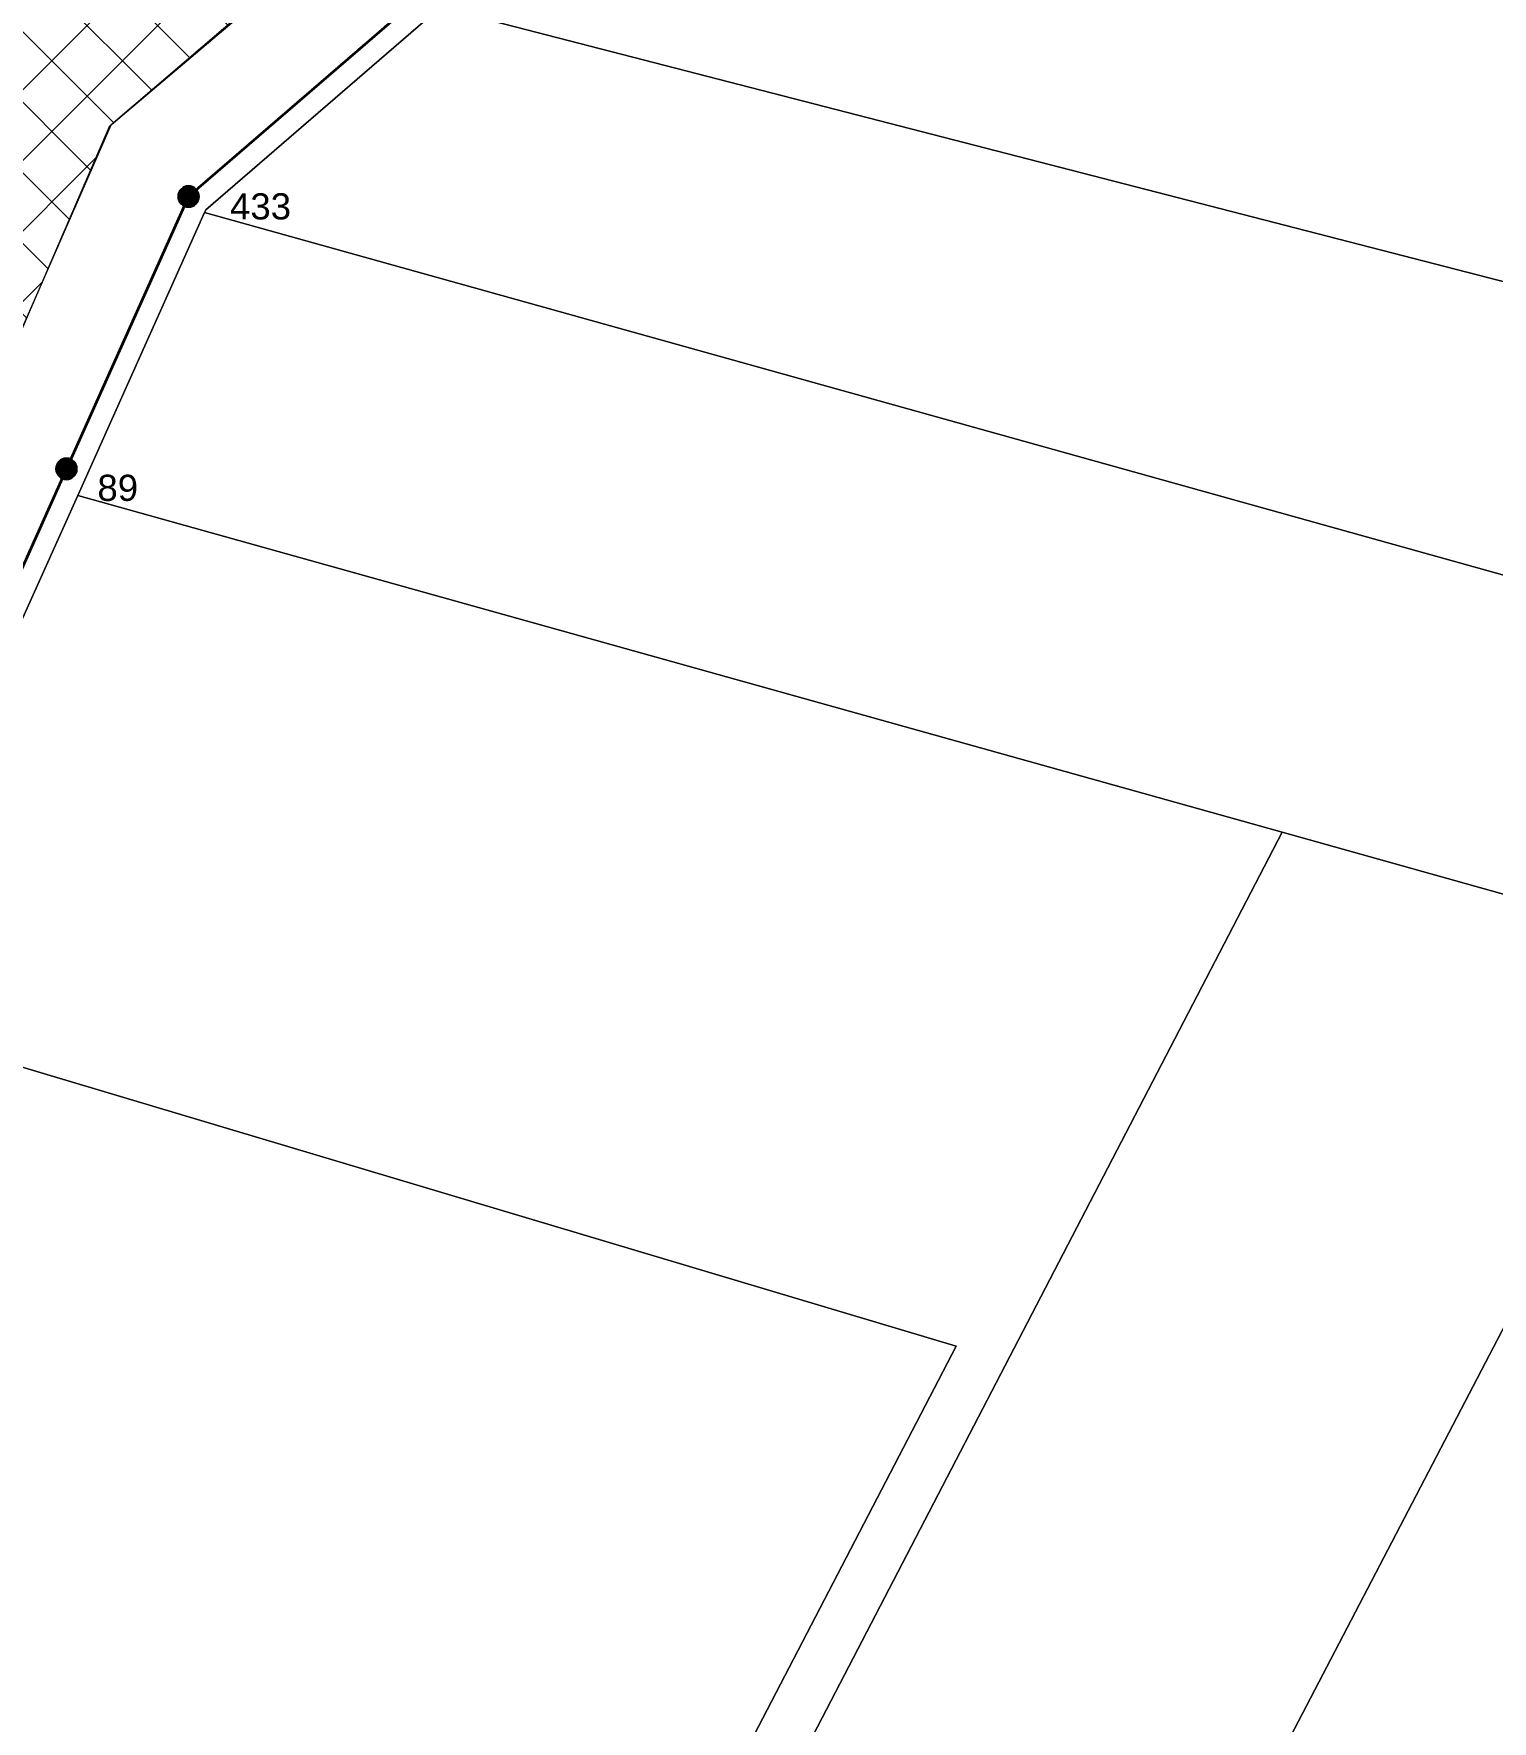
# Model space of a CAD drawing. Header units: metres. Extents: x 301573 to 308964, y 6278036 to 6284182.
# Drawn here: x 302891.6 to 303170, y 6282337.6 to 6282659.7 of the extents above; entities that cross this region are included whole.
import ezdxf
from ezdxf.enums import TextEntityAlignment as Align

# ---------------------------------------------------------------- set-up
doc = ezdxf.new("R2010")
doc.units = ezdxf.units.M
doc.linetypes.add('Cable Exist OH', pattern=[1, 1, 0])
doc.layers.get('0').update_dxf_attribs({"color": 6})
doc.layers.add('_User Miscellaneous8', color=63, linetype='Continuous', lineweight=13, transparency=0.6)
for name, color, linetype, lineweight in [('_User_HV_Exist', 1, 'Continuous', 35), ('Cadastre Developer_SP_NEW', 70, 'Continuous', 15), ('Cadastre Land Parcels_SP_EXT', 95, 'Continuous', 15), ('Cadastre Roads_SP_EXT', 46, 'Continuous', 15), ('Mains_HV_EXT', 13, 'Continuous', 25)]:
    doc.layers.add(name, color=color, linetype=linetype, lineweight=lineweight)
doc.layers.add('OH_Details_SP_MISC', color=7, linetype='Continuous')
doc.layers.add('SupportsOH_SP_TR_HV_LV_SL_EXT', color=7, linetype='Continuous')
doc.layers.get('0').freeze()
doc.styles.add('POLE_LABEL', font='arial.ttf', dxfattribs={"height": 2})
doc.styles.get("Standard").update_dxf_attribs({"font": 'arial.ttf'})

# ---------------------------------------------------------------- blocks, each defined once
blk = doc.blocks.new('POLE_EXT')
blk.add_hatch(color=256).paths.add_polyline_path([(-1, 0, 1), (1, 0, 1)])
blk.add_lwpolyline([(-1, 0, 1), (1, 0, 1)], format="xyb", close=True)
at = {"flags": 8}
blk.add_attdef('pNumber', text='', height=2, dxfattribs=at).set_placement((3, 2.5), align=Align.MIDDLE_CENTER)
at = {"style": 'POLE_LABEL', "flags": 9}
for tag, p in [('STRUCTURE_PLANT_NUMBER', (1.35, 0.03)), ('STREET_CODE', (1.35, -0.2))]:
    blk.add_attdef(tag, text='', height=0.2, dxfattribs=at).set_placement(p, align=Align.MIDDLE_LEFT)
at = {"flags": 9}
for tag, p in [('OWNED_BY', (1.35, -0.4)), ('SPECIAL_USE', (1.35, -0.8)), ('STATE', (1.35, -1)), ('cLV', (1.35, -1.4)), ('hDepth', (1.35, -1.6)), ('PARENT', (1.35, -0.6)), ('USAGE', (1.35, -1.2)), ('hDia', (1.35, -1.8)), ('cHV', (1.35, -2)), ('LBRACKET', (1.35, -2.2)), ('LExisting', (1.35, -2.4)), ('LANTNUMBER', (1.35, -2.6)), ('LOther', (1.35, -2.8)), ('LRemove', (1.35, -3)), ('LEGEND', (1.35, -3.2)), ('cLinedev', (1.35, -3.4)), ('pExisting', (1.35, -3.8)), ('pFooting', (1.35, -4.4)), ('pNew', (1.35, -4.6)), ('LOCATION', (1.35, -3.6)), ('PFNUMBER', (1.35, -4)), ('NEWPFNUMBER', (1.35, -4.2)), ('pRelocate', (1.35, -5)), ('pRemove', (1.35, -5.2)), ('pReplace', (1.35, -5.4)), ('pStay', (1.35, -5.6)), ('pType', (1.35, -5.8)), ('cspan', (1.35, -6)), ('STREETNAME', (1.35, -6.2)), ('SUBURB', (1.35, -6.4)), ('OPERATED_BY', (1.36, -7.01)), ('NOTES', (1.35, -6.6)), ('MAINTAINED_BY', (1.36, -6.81))]:
    blk.add_attdef(tag, text='', height=0.2, dxfattribs=at).set_placement(p, align=Align.MIDDLE_LEFT)
at = {"flags": 1}
blk.add_attdef('Z', (1.35, -7.33), '', height=0.2, dxfattribs=at)

msp = doc.modelspace()

# ---------------------------------------------------------------- hatches: boundary and pattern name
at = {"layer": '_User Miscellaneous8', "transparency": 33554559}
h = msp.add_hatch(dxfattribs=at)
h.set_pattern_fill('ANSI37', color=21, scale=3, angle=90)
edge = h.paths.add_edge_path()
edge.add_line((303004.4187, 6282814.4112), (302971.01143, 6282819.92498))
edge.add_line((302971.01143, 6282819.92498), (302937.41103, 6282825.39871))
edge.add_line((302937.41103, 6282825.39871), (302925.37714, 6282752.88025))
edge.add_line((302925.37714, 6282752.88025), (302891.9636, 6282758.42498))
edge.add_line((302891.9636, 6282758.42498), (302903.8762, 6282830.9736))
edge.add_line((302903.8762, 6282830.9736), (302897.93981, 6282831.9515))
edge.add_line((302897.93981, 6282831.9515), (302886.24982, 6282759.39542))
edge.add_line((302886.24982, 6282759.39542), (302849.41007, 6282765.33091))
edge.add_line((302849.41007, 6282765.33091), (302841.88784, 6282719.95846))
edge.add_line((302841.88784, 6282719.95846), (302780.56497, 6282728.6706))
edge.add_line((302780.56497, 6282728.6706), (302773.62172, 6282679.13846))
edge.add_line((302773.62172, 6282679.13846), (302772.79183, 6282673.21815))
edge.add_line((302772.79183, 6282673.21815), (302771.74182, 6282668.59904))
edge.add_arc((302664.90153, 6282695.23459), 110.1104, 333.6091623, 346.0013765, ccw=False)
edge.add_line((302763.53654, 6282646.2914), (302743.07487, 6282605.04863))
edge.add_line((302743.07487, 6282605.04863), (302857.511, 6282580.72905))
edge.add_line((302857.511, 6282580.72905), (302875.84174, 6282572.73007))
edge.add_line((302875.84174, 6282572.73007), (302906.32272, 6282642.24311))
edge.add_line((302906.32272, 6282642.24311), (303014.75559, 6282735.00224))
edge.add_line((303014.75559, 6282735.00224), (303053.68974, 6282781.07911))
edge.add_line((303053.68974, 6282781.07911), (303142.689, 6282923.30417))
edge.add_line((303142.689, 6282923.30417), (303148.90156, 6282933.20977))
edge.add_line((303148.90156, 6282933.20977), (303050.10317, 6282926.91455))
edge.add_line((303050.10317, 6282926.91455), (303051.90406, 6282863.10849))
edge.add_line((303051.90406, 6282863.10849), (303045.00717, 6282813.80413))
edge.add_line((303045.00717, 6282813.80413), (303038.25574, 6282808.83722))
edge.add_line((303038.25574, 6282808.83722), (303004.4187, 6282814.4112))

# ---------------------------------------------------------------- linework, layer by layer
at = {"layer": '_User_HV_Exist', "linetype": 'Continuous', "flags": 128}
msp.add_lwpolyline([(303090.41205, 6282805.57897), (303054.01104, 6282751.89997), (302984.26703, 6282683.12902), (302921.16696, 6282628.65397), (302897.85602, 6282576.64802), (302873.64901, 6282522.55298), (302841.23097, 6282450.22697), (302803.23197, 6282365.44503), (302869.38399, 6282315.18098), (302918.54288, 6282302.54655)], dxfattribs=at)
at = {"layer": 'Cadastre Developer_SP_NEW', "color": 6, "lineweight": 0, "flags": 128}
msp.add_lwpolyline([(302782.38089, 6282670.16023), (302807.98458, 6282675.58902), (302810.16535, 6282696.56439), (302838.85766, 6282701.68105), (302871.22757, 6282707.46088), (302918.6589, 6282721.35354), (302958.98254, 6282747.30369), (303004.35467, 6282776.50276), (303029.32876, 6282810.3075), (303038.25574, 6282808.83722), (303045.00717, 6282813.80413), (303047.13628, 6282829.02466), (303048.44693, 6282838.39385), (303142.70428, 6282923.31798), (303053.68974, 6282781.07911), (303014.75559, 6282735.00224), (302906.32272, 6282642.24311), (302875.84174, 6282572.73007), (302857.48005, 6282580.72118), (302743.07487, 6282605.04863), (302763.30733, 6282646.41513, 0.065072892), (302771.74182, 6282668.59904)], format="xyb", close=True, dxfattribs=at)
at = {"layer": 'Cadastre Land Parcels_SP_EXT', "linetype": 'Continuous'}
for points in [[(303344.91499, 6282567.86404), (303372.738, 6282621.03197), (303023.00302, 6282711.19299), (302969.20598, 6282664.75097), (303344.91499, 6282567.86404)], [(303317.64097, 6282515.74497), (303333.74401, 6282546.51599), (303344.91499, 6282567.86404), (302969.20598, 6282664.75097), (302924.45499, 6282626.11702), (302924.22904, 6282625.61202), (303317.64097, 6282515.74497)], [(303289.81602, 6282462.57801), (303317.64097, 6282515.74497), (302924.22904, 6282625.61202), (302900.01301, 6282571.58302), (303129.92903, 6282507.29101), (303209.87297, 6282484.93499), (303289.81602, 6282462.57801)], [(303129.92903, 6282507.29101), (302900.01301, 6282571.58302), (302886.93103, 6282542.39801), (302855.61703, 6282472.53203), (302888.56598, 6282462.69001), (303067.69102, 6282409.18103), (303003.14399, 6282284.92698), (303013.08803, 6282282.37099), (303129.92903, 6282507.29101)], [(303209.87297, 6282484.93499), (303129.92903, 6282507.29101), (303013.08803, 6282282.37099), (303039.58296, 6282275.56098), (303093.486, 6282261.70698), (303209.87297, 6282484.93499)], [(303173.88396, 6282241.04404), (303289.81602, 6282462.57801), (303209.87297, 6282484.93499), (303093.486, 6282261.70698), (303173.88396, 6282241.04404)], [(302888.56598, 6282462.69001), (302855.61703, 6282472.53203), (302808.18303, 6282366.70099), (302871.16304, 6282318.84697), (302891.626, 6282313.588), (302978.18198, 6282291.34196), (303003.14399, 6282284.92698), (303067.69102, 6282409.18103), (302888.56598, 6282462.69001)]]:
    msp.add_lwpolyline(points, close=True, dxfattribs=at)
at = {"layer": 'Cadastre Roads_SP_EXT', "linetype": 'Continuous'}
msp.add_lwpolyline([(302956.28502, 6282684.51104), (302906.04031, 6282641.93416), (302882.482, 6282587.52201), (302805.78786, 6282412.19216), (302791.50898, 6282381.094), (302800.78302, 6282373.08899), (302808.18304, 6282366.70096), (302855.617, 6282472.53204), (302886.93102, 6282542.39804), (302900.01298, 6282571.583), (302924.22898, 6282625.61199), (302924.45504, 6282626.11701), (302969.20601, 6282664.75104)], dxfattribs=at)
at = {"layer": 'Mains_HV_EXT', "linetype": 'Cable Exist OH'}
msp.add_lwpolyline([(302803.23197, 6282365.44503), (302897.85599, 6282576.64803), (302921.16696, 6282628.65397), (302984.26703, 6282683.12902), (303054.01103, 6282751.89996), (303099.79098, 6282819.41799), (303138.42202, 6282881.20002)], dxfattribs=at)
at = {"layer": 'OH_Details_SP_MISC', "color": 30, "linetype": 'Continuous', "flags": 128}
msp.add_lwpolyline([(303094.13412, 6282811.07505), (303054.01104, 6282751.89997), (302984.26703, 6282683.12902), (302921.16696, 6282628.65397), (302897.85602, 6282576.64802), (302873.64901, 6282522.55298), (302841.23097, 6282450.22697), (302803.23197, 6282365.44503), (302869.38399, 6282315.18098), (302918.54288, 6282302.54655)], dxfattribs=at)

# ---------------------------------------------------------------- block references
at = {"layer": 'SupportsOH_SP_TR_HV_LV_SL_EXT'}
ref = msp.add_blockref('POLE_EXT', (302921.16701, 6282628.65399), dxfattribs=dict(at, xscale=2, yscale=2, zscale=2))
ref.add_attrib('ASSET_NUM', '433', dxfattribs={"layer": '0', "height": 5, "rotation": 0.0566142, "style": 'POLE_LABEL'}).set_placement((302929.08148, 6282629.25551), align=Align.TOP_LEFT)
ref = msp.add_blockref('POLE_EXT', (302897.85602, 6282576.64802), dxfattribs=dict(at, xscale=2, yscale=2, zscale=2))
ref.add_attrib('ASSET_NUM', '89', dxfattribs={"layer": '0', "height": 5, "rotation": 0.0244365, "style": 'POLE_LABEL'}).set_placement((302903.77188, 6282575.53132), align=Align.TOP_LEFT)

doc.saveas('drawing.dxf')
